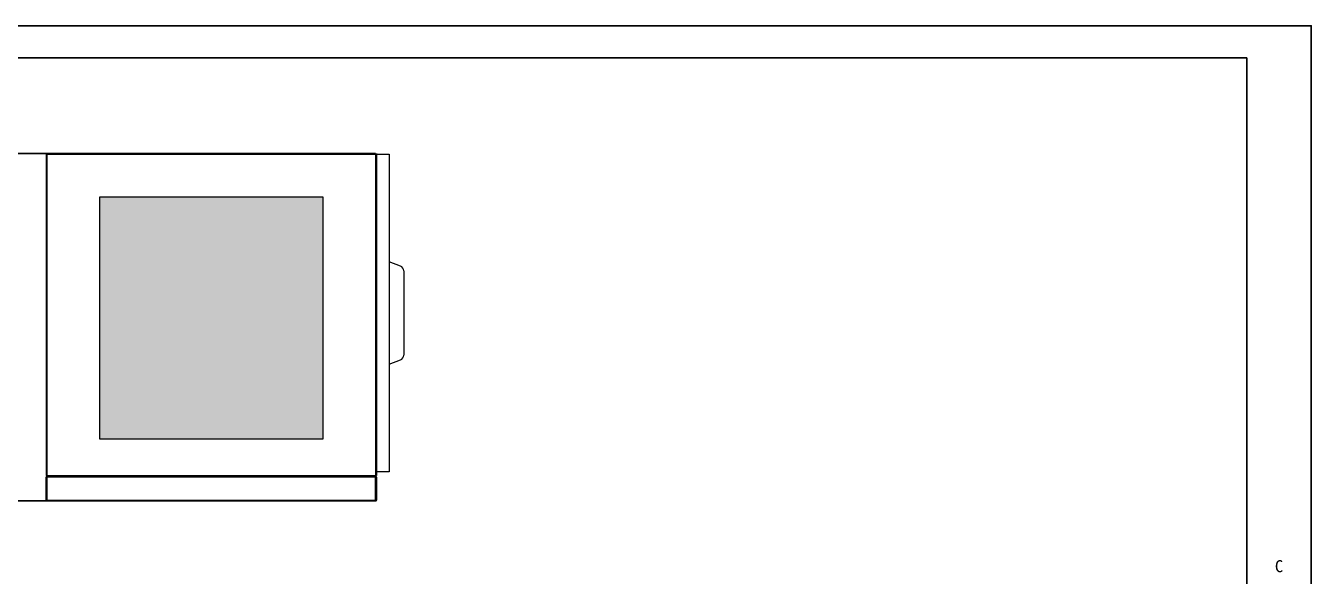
# Model space of a CAD drawing. Header units: millimetres. Extents: x 12436 to 30221, y 8547 to 23793.
# Drawn here: x 13987 to 16595, y 22676 to 23793 of the extents above; entities that cross this region are included whole.
import ezdxf
from ezdxf.enums import TextEntityAlignment as Align

# ---------------------------------------------------------------- set-up
doc = ezdxf.new("R2010")
doc.units = ezdxf.units.MM
doc.header["$PDSIZE"] = -1
doc.linetypes.add('DOT', pattern=[0.25, 0, -0.25])
doc.layers.add('print', color=30, linetype='Continuous')
doc.styles.add('Dartop', font='SIMFANG.TTF')
doc.dimstyles.new('ISO-25', dxfattribs={"dimtxt": 35, "dimasz": 20, "dimexe": 1.25, "dimexo": 0.625, "dimtad": 1, "dimdsep": 46, "dimtxsty": 'Standard', "dimcen": 2.5, "dimadec": 0, "dimazin": 0, "dimtfac": 1, "dimtmove": 0, "dimatfit": 3, "dimfxl": 1, "dimarcsym": 0})

# ---------------------------------------------------------------- blocks, each defined once
blk = doc.blocks.new('*D404')
at = {"color": 0, "lineweight": -2}
for p, q in [((14030.3, 23534.2), (13886.6, 23534.2)), ((13887.9, 22849.2), (13887.9, 23514.2)), ((14029.9, 22829.2), (13886.6, 22829.2))]:
    blk.add_line(p, q, dxfattribs=at)
at = {"color": 0}
for points in [[(13884.5, 23514.2), (13891.2, 23514.2), (13887.9, 23534.2)], [(13884.5, 22849.2), (13891.2, 22849.2), (13887.9, 22829.2)]]:
    blk.add_solid(points, dxfattribs=at)
at = {"layer": 'Defpoints', "color": 0}
for p in [(13887.9, 23534.2), (14031, 23534.2), (14030.5, 22829.2)]:
    blk.add_point(p, dxfattribs=at)
at = {"color": 0, "insert": (13869.8, 23178), "char_height": 35, "attachment_point": 5, "rotation": 90}
blk.add_mtext('705', dxfattribs=at)

msp = doc.modelspace()

# ---------------------------------------------------------------- hatches: boundary and pattern name
h = msp.add_hatch()
h.set_pattern_fill('HEX', color=256, scale=2, style=0)
h.set_pattern_definition([(0, (-1929.946, 933.58), (0, 10.99852), [6.35, -12.7]), (120, (-1929.946, 933.58), (-9.5249977, -5.49926), [6.35, -12.7]), (60, (-1923.596, 933.58), (-9.5249977, 5.49926), [6.35, -12.7])])
h.paths.add_polyline_path([(13227.979, 23455.474), (13067.979, 23455.474), (13067.979, 22965.474), (13227.979, 22965.474)])
h.paths.add_polyline_path([(13451.979, 22965.474), (13611.979, 22965.474), (13611.979, 23455.474), (13451.979, 23455.474)])
h.paths.add_polyline_path([(14591.018, 23445.174), (14137.018, 23445.174), (14137.018, 22955.174), (14591.018, 22955.174)])

# ---------------------------------------------------------------- linework, layer by layer
msp.add_line((12567.025, 23727.901), (16464.276, 23727.901))
at = {"color": 0}
msp.add_line((16464.276, 23727.901), (16464.276, 20978.241), dxfattribs=at)
at = {"color": 0, "linetype": 'DOT'}
msp.add_line((16595.212, 23727.901), (16595.212, 20978.241), dxfattribs=at)
at = {"color": 7, "linetype": 'Continuous', "lineweight": 15}
for p, q in [((14029.018, 23532.237), (14029.018, 22881.11)), ((14029.018, 23532.237), (14030.954, 23532.237)), ((14697.081, 23534.174), (14030.954, 23534.174)), ((14030.954, 23532.237), (14030.954, 23534.174)), ((14030.954, 22881.11), (14030.954, 23532.237)), ((14697.081, 23532.237), (14030.954, 23532.237)), ((14697.081, 23534.174), (14697.081, 23532.237)), ((14697.081, 23532.237), (14699.018, 23532.237)), ((14697.081, 23532.237), (14697.081, 22881.11)), ((14697.083, 23532.974), (14697.083, 23534.174)), ((14699.018, 23532.974), (14699.018, 23532.974)), ((14700.018, 23532.974), (14699.018, 23532.974)), ((14700.018, 23532.974), (14699.018, 23532.974)), ((14699.018, 23532.974), (14699.018, 22887.974)), ((14699.018, 23532.974), (14724.418, 23532.974)), ((14724.418, 23532.974), (14724.418, 23532.974)), ((14724.418, 23532.974), (14724.418, 22887.974)), ((14591.018, 23445.174), (14137.018, 23445.174)), ((14137.018, 23445.174), (14137.018, 22955.174)), ((14591.018, 22955.174), (14591.018, 23445.174)), ((14747.86, 23305.378), (14724.418, 23313.974)), ((14754.418, 23295.989), (14754.418, 23124.958)), ((14724.418, 23106.974), (14747.86, 23115.569)), ((14137.018, 22955.174), (14591.018, 22955.174)), ((14030.954, 22881.11), (14029.018, 22881.11)), ((14029.018, 22877.674), (14030.218, 22877.674)), ((14029.018, 22830.674), (14029.018, 22877.674)), ((14030.218, 22877.674), (14030.218, 22830.674)), ((14030.518, 22877.974), (14030.518, 22879.174)), ((14030.518, 22879.174), (14697.518, 22879.174)), ((14697.111, 22877.674), (14030.925, 22877.674)), ((14030.925, 22830.674), (14030.925, 22877.674)), ((14030.953, 22879.174), (14030.953, 22880.374)), ((14030.954, 22880.374), (14030.953, 22880.374)), ((14030.954, 22881.11), (14697.081, 22881.11)), ((14030.954, 22880.374), (14030.954, 22879.174)), ((14699.018, 22881.11), (14697.081, 22881.11)), ((14697.081, 22880.374), (14697.081, 22879.174)), ((14697.083, 22880.374), (14697.081, 22880.374)), ((14697.818, 22880.374), (14697.083, 22880.374)), ((14697.083, 22879.174), (14697.083, 22880.374)), ((14697.084, 22879.174), (14697.084, 22880.374)), ((14697.111, 22830.674), (14697.111, 22877.674)), ((14697.518, 22877.974), (14697.518, 22879.174)), ((14697.818, 22881.11), (14697.818, 22880.374)), ((14699.018, 22877.674), (14697.818, 22877.674)), ((14697.818, 22877.674), (14697.818, 22830.674)), ((14724.418, 22887.974), (14699.018, 22887.974)), ((14699.018, 22887.974), (14699.018, 22881.11)), ((14699.018, 22881.11), (14699.019, 22881.11)), ((14699.018, 22877.674), (14699.018, 22830.674)), ((14699.019, 22881.11), (14699.019, 22887.974)), ((14030.218, 22830.674), (14029.018, 22830.674)), ((14030.925, 22838.774), (14030.218, 22838.774)), ((14030.518, 22829.174), (14030.518, 22830.374)), ((14030.964, 22830.374), (14030.518, 22830.374)), ((14030.518, 22829.174), (14031.225, 22829.174)), ((14030.925, 22830.674), (14697.111, 22830.674)), ((14031.225, 22829.174), (14696.811, 22829.174)), ((14696.811, 22829.174), (14697.518, 22829.174)), ((14697.518, 22830.374), (14697.072, 22830.374)), ((14697.111, 22838.774), (14697.818, 22838.774)), ((14697.518, 22829.174), (14697.518, 22830.374)), ((14697.818, 22830.674), (14699.018, 22830.674))]:
    msp.add_line(p, q, dxfattribs=at)
at = {"color": 7, "linetype": 'Continuous', "lineweight": 15, "flags": 128}
for points in [[(14030.634, 23532.237), (14030.785, 23532.407), (14030.954, 23532.557)], [(14699.018, 23532.974), (14699.018, 23532.974)], [(14700.018, 23532.974), (14700.018, 23532.974)]]:
    msp.add_lwpolyline(points, dxfattribs=at)
at = {"color": 7, "linetype": 'Continuous', "lineweight": 15}
for centre, radius, start, end in [((14697.081, 23531.037), 1.937, 38.290045, 90), ((14744.418, 23295.989), 10, 0, 69.863697), ((14744.418, 23124.958), 10, 290.136303, 0), ((14032.154, 22881.111), 1.937, 180, 231.653391), ((14697.818, 22881.574), 1.2, 270, 337.283813), ((14031.418, 22838.774), 1.2, 114.251602, 180), ((14696.618, 22838.774), 1.2, 0, 65.748398)]:
    msp.add_arc(centre, radius, start, end, dxfattribs=at)
for points, knots in [([(14030.518, 22879.174), (14030.321, 22879.151), (14029.928, 22879.106), (14029.432, 22878.759), (14029.085, 22878.263), (14029.04, 22877.87), (14029.018, 22877.674)], [0, 0, 0, 0, 0.2500003, 0.50000352, 0.75000245, 1, 1, 1, 1]), ([(14030.518, 22877.974), (14030.479, 22877.969), (14030.4, 22877.96), (14030.301, 22877.891), (14030.231, 22877.792), (14030.222, 22877.713), (14030.218, 22877.674)], [0, 0, 0, 0, 0.25001631, 0.5000142, 0.75000455, 1, 1, 1, 1]), ([(14030.925, 22877.674), (14030.891, 22877.87), (14030.823, 22878.263), (14030.721, 22878.759), (14030.62, 22879.106), (14030.552, 22879.151), (14030.518, 22879.174)], [0, 0, 0, 0, 0.2499998, 0.50000441, 0.7499996, 1, 1, 1, 1]), ([(14030.925, 22877.674), (14030.891, 22877.713), (14030.823, 22877.792), (14030.721, 22877.891), (14030.62, 22877.96), (14030.552, 22877.969), (14030.518, 22877.974)], [0, 0, 0, 0, 0.25000318, 0.50002493, 0.75000394, 1, 1, 1, 1]), ([(14030.954, 22879.174), (14030.954, 22879.203), (14030.954, 22879.261), (14030.954, 22879.709), (14030.954, 22880.349), (14030.954, 22880.857), (14030.954, 22881.11)], [0, 0, 0, 0, 0.24999638, 0.50000056, 0.74999926, 1, 1, 1, 1]), ([(14697.081, 22881.11), (14697.081, 22880.857), (14697.081, 22880.349), (14697.081, 22879.709), (14697.081, 22879.261), (14697.081, 22879.203), (14697.081, 22879.174)], [0, 0, 0, 0, 0.250000736, 0.499999443, 0.750003619, 1, 1, 1, 1]), ([(14697.518, 22879.174), (14697.484, 22879.151), (14697.416, 22879.106), (14697.314, 22878.759), (14697.212, 22878.263), (14697.145, 22877.87), (14697.111, 22877.674)], [0, 0, 0, 0, 0.24999986, 0.49999666, 0.75000074, 1, 1, 1, 1]), ([(14697.518, 22877.974), (14697.484, 22877.969), (14697.416, 22877.96), (14697.314, 22877.891), (14697.212, 22877.792), (14697.145, 22877.713), (14697.111, 22877.674)], [0, 0, 0, 0, 0.24998818, 0.49999083, 0.7500047, 1, 1, 1, 1]), ([(14699.018, 22877.674), (14698.995, 22877.87), (14698.95, 22878.263), (14698.603, 22878.759), (14698.108, 22879.106), (14697.714, 22879.151), (14697.518, 22879.174)], [0, 0, 0, 0, 0.24999926, 0.50000334, 0.74999799, 1, 1, 1, 1]), ([(14697.818, 22877.674), (14697.813, 22877.713), (14697.804, 22877.792), (14697.735, 22877.891), (14697.636, 22877.96), (14697.557, 22877.969), (14697.518, 22877.974)], [0, 0, 0, 0, 0.2499928, 0.49998403, 0.7499828, 1, 1, 1, 1]), ([(14029.018, 22830.674), (14029.04, 22830.477), (14029.085, 22830.084), (14029.432, 22829.588), (14029.928, 22829.241), (14030.321, 22829.196), (14030.518, 22829.174)], [0, 0, 0, 0, 0.24999999, 0.49999993, 0.75000086, 1, 1, 1, 1]), ([(14030.218, 22830.674), (14030.222, 22830.634), (14030.231, 22830.556), (14030.301, 22830.457), (14030.4, 22830.387), (14030.479, 22830.378), (14030.518, 22830.374)], [0, 0, 0, 0, 0.24998914, 0.50000084, 0.74999301, 1, 1, 1, 1]), ([(14031.225, 22829.174), (14031.2, 22829.196), (14031.15, 22829.241), (14031.075, 22829.588), (14031, 22830.084), (14030.95, 22830.477), (14030.925, 22830.674)], [0, 0, 0, 0, 0.24999987, 0.49999272, 0.74999687, 1, 1, 1, 1]), ([(14697.111, 22830.674), (14697.086, 22830.477), (14697.036, 22830.084), (14696.961, 22829.588), (14696.886, 22829.241), (14696.836, 22829.196), (14696.811, 22829.174)], [0, 0, 0, 0, 0.25000173, 0.50000687, 0.74999913, 1, 1, 1, 1]), ([(14697.518, 22830.374), (14697.557, 22830.378), (14697.636, 22830.387), (14697.735, 22830.457), (14697.804, 22830.556), (14697.813, 22830.634), (14697.818, 22830.674)], [0, 0, 0, 0, 0.25000809, 0.50000136, 0.75001416, 1, 1, 1, 1]), ([(14697.518, 22829.174), (14697.714, 22829.196), (14698.108, 22829.241), (14698.603, 22829.588), (14698.95, 22830.084), (14698.995, 22830.477), (14699.018, 22830.674)], [0, 0, 0, 0, 0.25000087, 0.49999313, 0.74999827, 1, 1, 1, 1])]:
    msp.add_open_spline(points, degree=3, knots=knots, dxfattribs=at)
at = {"layer": 'print', "color": 4}
msp.add_lwpolyline([(12436.088, 23793.369), (16595.212, 23793.369), (16595.212, 20912.773), (12436.088, 20912.773)], close=True, dxfattribs=at)

# ---------------------------------------------------------------- texts
at = {"color": 0, "style": 'Dartop'}
msp.add_text('C', height=24.551, dxfattribs=at).set_placement((16529.744, 22696.778), align=Align.MIDDLE_CENTER)

# ---------------------------------------------------------------- dimensions: what is measured, and where the dimension line sits
dim = msp.add_linear_dim(base=(13887.881, 23534.174), p1=(14030.518, 22829.174), p2=(14030.954, 23534.174), angle=90, dimstyle='ISO-25')
dim.commit()
dim.dimension.update_dxf_attribs({"geometry": '*D404', "text_midpoint": (13887.881, 23177.967), "dimtype": 160})

doc.saveas('drawing.dxf')
